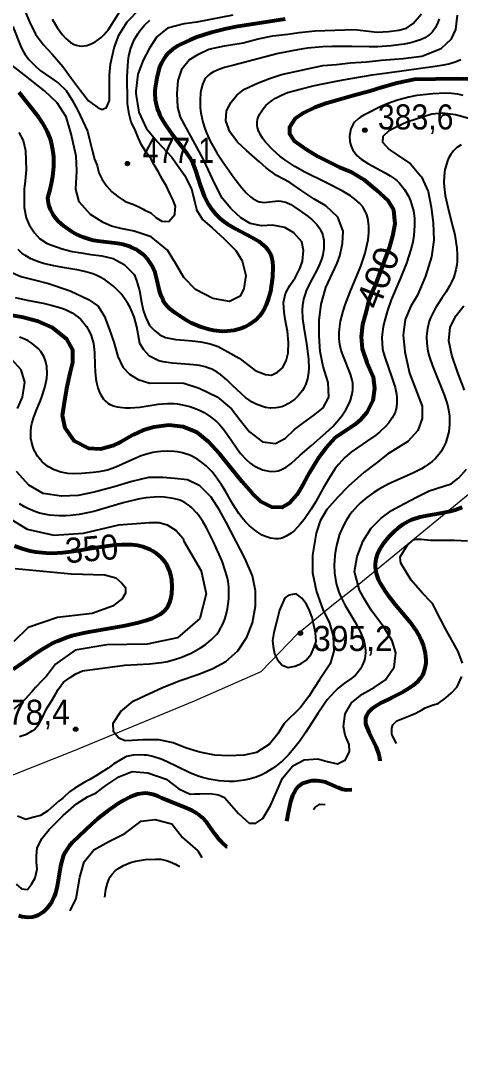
# Model space of a CAD drawing. Header units: metres. Extents: x 545098 to 555652, y 1854398 to 1862642.
# Drawn here: x 553314 to 553612, y 1857939 to 1858638 of the extents above; entities that cross this region are included whole.
import ezdxf
from ezdxf.enums import TextEntityAlignment as Align

# ---------------------------------------------------------------- set-up
doc = ezdxf.new("R2010")
doc.units = ezdxf.units.M
doc.header["$LTSCALE"] = 6.8
for name, color, linetype, lineweight in [('1', 7, 'Continuous', 25), ('2', 7, 'Continuous', 53), ('44', 7, 'Continuous', 13), ('5', 7, 'Continuous', 13)]:
    doc.layers.add(name, color=color, linetype=linetype, lineweight=lineweight)
doc.layers.add('4', color=7, linetype='Continuous')

msp = doc.modelspace()

# ---------------------------------------------------------------- hatches: boundary and pattern name
at = {"layer": '5'}
for points in [[(553548.68, 1858563.84, 1), (553545.68, 1858563.84, 1)], [(553387.68, 1858541.2, 1), (553384.68, 1858541.2, 1)], [(553505.01, 1858222.77, 1), (553502.01, 1858222.77, 1)], [(553352.59, 1858157.6, 1), (553349.59, 1858157.6, 1)]]:
    msp.add_hatch(color=256, dxfattribs=at).paths.add_polyline_path(points)

# ---------------------------------------------------------------- linework, layer by layer
at = {"layer": '1'}
for points in [[(553316.71, 1858644.41), (553319.67, 1858637.25), (553323.8, 1858629), (553329.12, 1858621.87), (553335.18, 1858615.32), (553342.41, 1858607.1), (553348.25, 1858598.97), (553354.27, 1858590.7), (553359.88, 1858583.77), (553366.31, 1858578.97), (553368.96, 1858577.89), (553371.91, 1858579.21), (553373.96, 1858584.02), (553374.1, 1858592.68), (553374.09, 1858601.16), (553374.77, 1858608.66), (553377.24, 1858619.71), (553380.31, 1858628.38), (553385.89, 1858637.27), (553394.49, 1858646.1)], [(553335.06, 1858639.18), (553338.41, 1858633.49), (553342.1, 1858628.45), (553344.19, 1858626.17), (553347.63, 1858623.31), (553350.11, 1858621.94), (553351.4, 1858621.45), (553353.41, 1858620.99), (553355.12, 1858620.88), (553358.61, 1858621.34), (553362.09, 1858622.58), (553364.33, 1858623.75), (553365.76, 1858624.65), (553368.41, 1858626.71), (553370.2, 1858628.43), (553373.28, 1858632.17), (553381.1, 1858644.26)], [(553457.66, 1858641.86), (553433.26, 1858637.07), (553424.59, 1858635.9), (553413.33, 1858633.13), (553406.02, 1858627.23), (553401.12, 1858619.56), (553396.94, 1858611.33), (553393.32, 1858601.77), (553391.97, 1858590.2), (553391.81, 1858588.79), (553393.93, 1858576.15), (553398.93, 1858565.32), (553406.44, 1858556.16), (553415.96, 1858545.84), (553424.98, 1858533.43), (553429.73, 1858524.12), (553431.69, 1858515.7), (553433, 1858510.2), (553433.11, 1858509.75), (553437.12, 1858503.36), (553443.66, 1858497.6), (553451.85, 1858490.23), (553459.71, 1858482.25), (553464.02, 1858475.33), (553466.58, 1858465.27), (553465.06, 1858456.53), (553462.58, 1858451.19), (553455.48, 1858447.75), (553444.16, 1858449.7), (553432.43, 1858455.92), (553424.39, 1858464.04), (553418.8, 1858473.59), (553413.35, 1858482.58), (553402.37, 1858491.42), (553390.65, 1858495.44), (553381.73, 1858497.1), (553375.27, 1858498.71), (553369.74, 1858501.33), (553361.22, 1858506.62), (553353.45, 1858515.26), (553351.15, 1858523.81), (553351.82, 1858536.28), (553351.31, 1858546.33), (553348.08, 1858561.45), (553344.65, 1858572.8), (553338.48, 1858582.36), (553329.87, 1858590.5), (553316.02, 1858601.61), (553305.71, 1858609.63)], [(553316.05, 1858511.41), (553317.52, 1858504.41), (553319.45, 1858499.66), (553323.18, 1858494.22), (553326.48, 1858490.44), (553331.68, 1858487.05), (553341.81, 1858483.41), (553348.8, 1858481.53), (553354.78, 1858480.59), (553361.35, 1858479.48), (553368.8, 1858478.55), (553376.57, 1858476.93), (553383.89, 1858472.88), (553390.8, 1858466.1), (553392.43, 1858461.88), (553394.27, 1858455.16), (553395.75, 1858447.26), (553396.96, 1858441.78), (553398.47, 1858437.22), (553401.25, 1858431.51), (553404.6, 1858427.98), (553408.19, 1858425.14), (553412.08, 1858423.22), (553419.01, 1858421.83), (553424.94, 1858421.37), (553430.11, 1858421.07), (553436.07, 1858420.3), (553442.34, 1858418.99), (553447.7, 1858417.08), (553454.3, 1858413.61), (553461.91, 1858409.19), (553467.71, 1858404.89), (553472.83, 1858400.83), (553479.82, 1858398.22), (553483.8, 1858397.7), (553487.88, 1858399.72), (553491.29, 1858402.73), (553493.84, 1858407.43), (553495.16, 1858412.96), (553495.5, 1858419.86), (553494.76, 1858427.6), (553493.33, 1858434.28), (553492.44, 1858440.54), (553492.11, 1858446.95), (553493.28, 1858453.04), (553496.31, 1858458.53), (553499.86, 1858463.75), (553503.25, 1858470.42), (553504.91, 1858475.1), (553505.7, 1858482.37), (553504.36, 1858488.25), (553499.09, 1858494.32), (553492.9, 1858497.77), (553484.55, 1858499.41), (553477, 1858499.1), (553469.41, 1858500.59), (553463.18, 1858504.35), (553456.81, 1858510.2), (553456.24, 1858510.72), (553450.45, 1858517.79), (553445.19, 1858527.95), (553441.16, 1858536.7), (553437.87, 1858543.98), (553422.07, 1858572.57), (553420.28, 1858579.54), (553419.86, 1858588.79), (553420.55, 1858597.59), (553423.36, 1858605.75), (553428.07, 1858611.52), (553434.3, 1858615.5), (553441.35, 1858618.68), (553452.09, 1858620.99), (553464.57, 1858623.09), (553474.93, 1858625.84), (553484.73, 1858627.88), (553495.03, 1858629.07), (553502.58, 1858630.11), (553513.53, 1858631.3), (553540.2, 1858632.03), (553555.55, 1858630.39), (553563.18, 1858630.78), (553570.26, 1858631.61), (553575.39, 1858633.1), (553579.91, 1858636.23), (553585.59, 1858642.85)], [(553412.75, 1858525.93), (553410.3, 1858530), (553407.07, 1858535.75), (553404.35, 1858540.38), (553402.34, 1858544.09), (553398.59, 1858549.19), (553395.66, 1858553.99), (553393.51, 1858558.88), (553391.27, 1858564.55), (553388.73, 1858569.39), (553387.32, 1858574.76), (553386.29, 1858581.96), (553386.17, 1858588.07), (553386.14, 1858590.2), (553386.1, 1858593.79), (553385.94, 1858600.29), (553386.76, 1858610.93), (553387.19, 1858614.26), (553388.47, 1858619.51), (553389.74, 1858622.89), (553390.75, 1858625.08), (553393.16, 1858629.26), (553394.58, 1858631.28), (553397.76, 1858635.06), (553401.32, 1858638.49)], [(553597.64, 1858639.3), (553596.76, 1858636.9), (553595.12, 1858633.54), (553593.04, 1858630.56), (553591.81, 1858629.26), (553590.6, 1858628.23), (553587.9, 1858626.49), (553584.9, 1858625.11), (553582.78, 1858624.36), (553578.41, 1858623.14), (553573.93, 1858622.19), (553565, 1858620.97), (553556.11, 1858620.45), (553550.19, 1858620.37), (553538.38, 1858620.52), (553525.08, 1858620.59), (553518.41, 1858620.34), (553508.29, 1858619.39), (553501.58, 1858618.4), (553488.41, 1858615.75), (553458.41, 1858607.92), (553451.98, 1858606.25), (553448.87, 1858605.26), (553444.55, 1858603.39), (553442.03, 1858601.79), (553440.91, 1858600.85), (553439.44, 1858599.26), (553438.52, 1858597.91), (553437.09, 1858594.87), (553436.16, 1858591.49), (553435.94, 1858590.2), (553435.76, 1858589.11), (553435.43, 1858584.26), (553435.59, 1858579.07), (553435.96, 1858575.71), (553437.28, 1858569.26)], [(553474.45, 1858543.54), (553466.85, 1858549.99), (553460.72, 1858555.72), (553455.68, 1858562.64), (553452.85, 1858570.14), (553453.35, 1858577.05), (553456.51, 1858582.88), (553460.44, 1858587.66), (553463.66, 1858590.2), (553465.52, 1858591.67), (553474.43, 1858595.72), (553482.46, 1858598.86), (553490.71, 1858601.53), (553518.79, 1858607.64), (553527.91, 1858608.45), (553537.25, 1858609.54), (553548.33, 1858610.25), (553558.47, 1858611.43), (553573.1, 1858612.56), (553585.91, 1858613.96), (553599.08, 1858619.16), (553605.9, 1858625.74), (553608.91, 1858632.13), (553610.16, 1858641.81)], [(553308.46, 1858634.17), (553314.08, 1858619.92), (553315.6, 1858617.08), (553316.74, 1858615.28), (553319.3, 1858611.88), (553323.73, 1858607.24), (553327.02, 1858604.41), (553334.16, 1858599.26), (553339.39, 1858595.78), (553344.62, 1858590.84), (553348.71, 1858584.29), (553352.53, 1858577.2), (553359.02, 1858563.18), (553360.57, 1858556.64), (553361.98, 1858551.27), (553363.8, 1858544.17), (553365.68, 1858539.84), (553366.83, 1858535.03), (553369.15, 1858530.36), (553372.25, 1858525.78), (553375.65, 1858522.02), (553379.57, 1858518.92), (553384.7, 1858515.56), (553389.87, 1858513.59), (553393.83, 1858511.88), (553396.93, 1858510.2), (553398.04, 1858509.6), (553402, 1858507.89), (553405.53, 1858504.74), (553409.57, 1858502.24), (553414.34, 1858502.01), (553418.35, 1858506.62), (553418.6, 1858510.2), (553418.72, 1858512), (553417.22, 1858516.37), (553415.16, 1858520.48), (553412.75, 1858525.93)], [(553488.41, 1858332.88), (553490.29, 1858333.46), (553493.82, 1858335.28), (553497.12, 1858337.73), (553503.41, 1858343.53), (553510.94, 1858350.13), (553520.81, 1858358.55), (553525.42, 1858362.94), (553529.67, 1858367.66), (553531.62, 1858370.19), (553534.28, 1858374.26), (553536.5, 1858378.51), (553537.41, 1858380.73), (553538.47, 1858384.12), (553539.07, 1858387.55), (553539.17, 1858389.26), (553538.99, 1858392.32), (553538.64, 1858394.34), (553537.51, 1858398.35), (553532.63, 1858410.35), (553531.21, 1858414.43), (553530.66, 1858416.5), (553530.27, 1858418.45), (553529.84, 1858422.39), (553529.81, 1858426.36), (553529.99, 1858429.01), (553530.74, 1858434.26), (553532.39, 1858441.07), (553533.81, 1858445.52), (553537.17, 1858454.25), (553544.4, 1858471.56), (553547.39, 1858480.4), (553548.86, 1858486.45), (553549.38, 1858489.54), (553549.86, 1858494.26), (553549.91, 1858498.68), (553549.76, 1858500.88), (553549.25, 1858504.09), (553548.35, 1858507.14), (553547.74, 1858508.59), (553546.62, 1858510.59), (553545.74, 1858511.84), (553543.71, 1858514.19), (553540.11, 1858517.34), (553537.44, 1858519.23), (553531.78, 1858522.63), (553520.81, 1858528.32), (553506.56, 1858535.41), (553499.65, 1858539.31), (553492.89, 1858543.79), (553489.59, 1858546.32), (553484.72, 1858550.57), (553479.9, 1858555.64), (553477.82, 1858558.38), (553476.1, 1858561.21), (553475.68, 1858562.09), (553475.41, 1858562.65), (553474.45, 1858565.57), (553474.2, 1858567.04), (553474.16, 1858569.26), (553474.46, 1858571.14), (553474.82, 1858572.38), (553475.89, 1858574.83), (553478.22, 1858578.33), (553480.15, 1858580.5), (553481.56, 1858581.84), (553484.59, 1858584.26), (553486.56, 1858585.55), (553490.63, 1858587.68), (553494.82, 1858589.33), (553503.41, 1858591.76), (553513.13, 1858594.05), (553526.68, 1858596.8), (553532.56, 1858598), (553552.24, 1858601.32), (553565.63, 1858603.3), (553593.41, 1858607.01), (553600.69, 1858608.07), (553604.22, 1858608.79), (553609.21, 1858610.35), (553612.23, 1858611.81)], [(553613.98, 1858587.31), (553612, 1858587.84), (553610.01, 1858588.25), (553605.95, 1858588.75), (553601.81, 1858588.9), (553593.41, 1858588.51), (553582.49, 1858587.26), (553577.15, 1858586.29), (553569.33, 1858584.26), (553562.26, 1858581.65), (553557.63, 1858579.61), (553548.41, 1858575.04), (553544.42, 1858572.84), (553542.57, 1858571.57), (553540.19, 1858569.26), (553539.22, 1858567.87), (553537.79, 1858564.69), (553537.01, 1858561.2), (553536.88, 1858559.61), (553536.99, 1858556.48), (553537.4, 1858554.26), (553537.82, 1858552.9), (553538.99, 1858550.4), (553540.56, 1858548.16), (553541.8, 1858546.79), (553544.67, 1858544.3), (553549.73, 1858541.03), (553561.01, 1858534.99), (553564.41, 1858532.84), (553566.38, 1858531.59), (553568.82, 1858529.67), (553570.77, 1858527.83), (553574.13, 1858523.73), (553576.79, 1858519.18), (553578.19, 1858515.97), (553578.95, 1858513.76), (553580.1, 1858509.26), (553580.62, 1858505.94), (553580.83, 1858503.71), (553580.94, 1858499.23), (553580.41, 1858492.5), (553579.65, 1858488.04), (553579, 1858485.09), (553577.38, 1858479.26), (553575.5, 1858473.74), (553571.15, 1858462.98), (553565.16, 1858448.82), (553562.54, 1858441.64), (553560.45, 1858434.28), (553559.67, 1858430.51), (553558.98, 1858425.51), (553558.83, 1858423)], [(553617.66, 1858571.83), (553608.65, 1858574.29), (553599.78, 1858575.47), (553592.61, 1858574.72), (553575.72, 1858569.25), (553569.29, 1858566.3), (553563.43, 1858563.34), (553559.3, 1858559.6), (553559.27, 1858555.68), (553563.59, 1858550.8), (553569.15, 1858547.12), (553578.09, 1858541.06), (553585.04, 1858532.84), (553585.56, 1858532.23), (553590.22, 1858522.25), (553592.1, 1858511.7), (553593.58, 1858501.03), (553593.96, 1858489.33), (553592.35, 1858477.89), (553588.32, 1858464.86), (553582.87, 1858452.08), (553578.45, 1858444.47), (553574.53, 1858435.45), (553573.11, 1858425.18), (553574.38, 1858413.5), (553577.6, 1858399.11), (553586.08, 1858376.61), (553586.14, 1858368.38), (553583.25, 1858360.3), (553576.29, 1858352.81), (553569.74, 1858348.78), (553562.63, 1858344.04), (553554.84, 1858338.08), (553546.51, 1858331.82), (553536.11, 1858322.37), (553528.67, 1858314.82), (553521.53, 1858306.74), (553516.9, 1858298.86), (553514.12, 1858290.54), (553511.69, 1858275.66), (553511.69, 1858263.68), (553514.42, 1858250.7), (553518.65, 1858238.88), (553523.17, 1858229.45), (553525.73, 1858220.7), (553526.1, 1858210.47), (553523.68, 1858201.87), (553520.05, 1858196.56), (553516.9, 1858191.77), (553516.45, 1858191.08), (553513.13, 1858185.97), (553509.2, 1858179.72), (553503.46, 1858172.29), (553492.4, 1858161.46), (553488.16, 1858154.45), (553482.59, 1858147.6), (553473.71, 1858141.92), (553465.46, 1858139.99), (553454.83, 1858139.49), (553445.47, 1858140.03), (553435.37, 1858142.04)], [(553437.28, 1858569.26), (553438.64, 1858564.88), (553439.72, 1858562.03), (553442.26, 1858556.49), (553446.91, 1858548.38), (553450.48, 1858542.98), (553458.41, 1858531.81), (553463.75, 1858524.68), (553466.6, 1858521.43), (553469.61, 1858518.64), (553471.19, 1858517.47), (553474.5, 1858515.72), (553475.68, 1858515.36), (553476.25, 1858515.18), (553479, 1858514.85), (553488.41, 1858515.93), (553490.19, 1858515.81), (553493.63, 1858514.95), (553496.96, 1858513.43), (553499.13, 1858512.15), (553503.41, 1858509.26), (553508.8, 1858505.3), (553511.3, 1858503.21), (553514.63, 1858499.83), (553516.46, 1858497.38), (553517.22, 1858496.07), (553518.17, 1858494.01), (553518.67, 1858492.49), (553519.31, 1858489.31), (553519.48, 1858485.98), (553519.37, 1858483.73), (553518.63, 1858479.26), (553517.97, 1858476.86), (553516.23, 1858472.25), (553514.84, 1858469.27), (553511.79, 1858463.47), (553509.52, 1858459.16), (553507.5, 1858454.83), (553506.65, 1858452.63), (553505.65, 1858449.26), (553504.95, 1858445), (553504.77, 1858442.09), (553504.98, 1858436.12), (553505.72, 1858430.01), (553507.86, 1858417.62), (553509.07, 1858408.43), (553509.23, 1858402.47), (553509.02, 1858399.57), (553508.27, 1858395.32), (553506.89, 1858391.24), (553505.94, 1858389.26), (553504.82, 1858387.37), (553502.06, 1858383.81), (553499.61, 1858381.42), (553496.89, 1858379.33), (553495.44, 1858378.43), (553492.41, 1858376.93), (553490.83, 1858376.36), (553488.41, 1858375.74), (553486.72, 1858375.49), (553483.32, 1858375.41), (553479.92, 1858375.85), (553477.69, 1858376.39), (553473.41, 1858378.03), (553470.89, 1858379.38), (553466.19, 1858382.69), (553463.27, 1858385.2), (553457.67, 1858390.59), (553453.52, 1858394.58), (553449.23, 1858398.2), (553446.98, 1858399.77), (553443.41, 1858401.73), (553440.71, 1858402.78), (553438.85, 1858403.34), (553434.97, 1858404.18), (553430.95, 1858404.72), (553422.67, 1858405.35), (553416.44, 1858405.86), (553410.38, 1858406.8), (553407.46, 1858407.54), (553401.18, 1858410.57), (553397.37, 1858414.92), (553394.65, 1858419.28), (553392.63, 1858430.47), (553390.72, 1858437.27), (553388.07, 1858443.5), (553386.47, 1858446.4), (553383.73, 1858450.5), (553381.66, 1858453.07), (553380.18, 1858454.71), (553376.96, 1858457.81), (553373.22, 1858460.81), (553371.24, 1858462.16), (553368.13, 1858463.98), (553364.86, 1858465.51), (553362.62, 1858466.38), (553358.03, 1858467.8), (553353.3, 1858468.89), (553343.64, 1858470.55), (553336.37, 1858471.78), (553329.25, 1858473.41)], [(553312.44, 1858562.21), (553315.35, 1858556.84), (553317.11, 1858550.03), (553317.38, 1858543.54), (553317.41, 1858536.94), (553316.89, 1858529.45), (553316.24, 1858523.83), (553316.17, 1858516.73), (553316.05, 1858511.41)], [(553612.43, 1858553.94), (553609.65, 1858552.05), (553608.41, 1858550.96), (553607.34, 1858549.85), (553605.5, 1858547.44), (553604.03, 1858544.83), (553603.23, 1858543.01), (553602.03, 1858539.26), (553601.55, 1858537.11), (553601, 1858532.84), (553600.99, 1858532.78), (553600.89, 1858528.43), (553601.05, 1858525.52), (553601.79, 1858519.66), (553603.69, 1858510.8), (553606.77, 1858498.86), (553608.17, 1858492.86), (553609.24, 1858486.83), (553609.6, 1858483.8), (553609.87, 1858479.26), (553609.74, 1858474.71), (553609.51, 1858472.45), (553608.95, 1858469.11), (553607.57, 1858464.26), (553606.09, 1858460.77), (553604.93, 1858458.52), (553602.3, 1858454.14), (553599.45, 1858449.85), (553595.68, 1858444.12), (553593.94, 1858441.19), (553591.71, 1858436.63), (553590.82, 1858434.26), (553589.59, 1858429.37), (553589.16, 1858426.01), (553589.03, 1858423.75), (553589.17, 1858419.26), (553589.95, 1858414.08), (553590.78, 1858410.69), (553592.99, 1858404.04)], [(553305.73, 1858468.34), (553313.81, 1858464.71), (553322.97, 1858462.43), (553332.57, 1858459.79), (553347.34, 1858454.82), (553359.75, 1858449.08), (553366.23, 1858444.53), (553370.63, 1858437.54), (553373.8, 1858429.18), (553376.9, 1858420), (553379.72, 1858410.46), (553383.01, 1858403.18), (553387.49, 1858398.32), (553393.54, 1858394.7), (553401.48, 1858392.36), (553409.53, 1858392.56), (553424.48, 1858392.25), (553434.82, 1858388.89), (553447.07, 1858383.13), (553456.85, 1858374.81), (553462.61, 1858367.32), (553468.93, 1858359.25), (553477.78, 1858352.53), (553486.71, 1858351.44), (553493.4, 1858354.91), (553499.4, 1858360.83), (553505.77, 1858365.73), (553512.4, 1858370.41), (553518.98, 1858375.58), (553522.7, 1858382.86), (553522.36, 1858392.77), (553518.89, 1858403.7), (553516.84, 1858413.66), (553516.16, 1858424.42), (553516.27, 1858434.71), (553517.51, 1858445.86), (553520.76, 1858457.17), (553528.39, 1858473.63), (553530.33, 1858478.67), (553532.07, 1858486.94), (553532.54, 1858495.48), (553528.92, 1858504.92), (553520.78, 1858512.54), (553512.63, 1858517.39), (553504.52, 1858522.64), (553496.44, 1858528.31), (553487.33, 1858533.04), (553480.36, 1858538.27), (553475.68, 1858542.44), (553474.45, 1858543.54)], [(553329.25, 1858473.41), (553325.78, 1858474.5), (553320.76, 1858476.6), (553316.59, 1858479.01), (553314.65, 1858480.43), (553311.99, 1858482.83)], [(553310.1, 1858450.34), (553318.06, 1858448.52), (553328.95, 1858446.47), (553334.43, 1858445.27), (553341.02, 1858443.37), (553344.2, 1858442.17), (553348.72, 1858439.96), (553352.81, 1858437.15), (553354.65, 1858435.49), (553356.03, 1858434), (553358.48, 1858430.69), (553360.49, 1858427.06), (553361.57, 1858424.51), (553363.09, 1858419.26), (553363.45, 1858417.19), (553363.85, 1858413.03), (553364.05, 1858404.53), (553364.24, 1858400.09), (553364.76, 1858395.21), (553365.19, 1858392.77), (553366.09, 1858389.22), (553367.33, 1858385.88), (553368.1, 1858384.33), (553369.95, 1858381.54), (553371.05, 1858380.33), (553372.93, 1858378.78), (553374.04, 1858378.1), (553376.49, 1858377.02), (553379.15, 1858376.28), (553380.99, 1858375.95), (553384.76, 1858375.61), (553388.05, 1858375.6), (553394.49, 1858376.13), (553407.1, 1858378), (553413.41, 1858378.51), (553417.88, 1858378.41), (553420.12, 1858378.21), (553423.46, 1858377.71), (553428.41, 1858376.52), (553432.84, 1858374.97), (553434.99, 1858374.02), (553438.12, 1858372.41), (553442.57, 1858369.56), (553446.64, 1858366.22), (553448.52, 1858364.36), (553451.33, 1858361.12), (553456.36, 1858354.08), (553460.68, 1858347.73), (553462.95, 1858344.69), (553466.67, 1858340.49), (553469.46, 1858338.03), (553470.97, 1858336.93), (553473.41, 1858335.45), (553477.7, 1858333.62), (553479.97, 1858333), (553483.41, 1858332.5), (553486.79, 1858332.59), (553488.41, 1858332.88)], [(553614.82, 1858387.61), (553609.96, 1858399.93), (553606.28, 1858411.33), (553604.17, 1858421.04), (553605.13, 1858430.36), (553609.18, 1858438.25), (553614.4, 1858444.65)], [(553324.38, 1858417.03), (553321.62, 1858419.26), (553318.86, 1858420.95), (553316.93, 1858421.89), (553312.9, 1858423.39)], [(553558.83, 1858423), (553558.88, 1858419.26), (553559.28, 1858415.88), (553559.71, 1858413.65), (553560.88, 1858409.24), (553565.56, 1858396.08), (553567.66, 1858389.26), (553568.59, 1858384.76), (553568.87, 1858382.5), (553568.98, 1858379.13), (553568.65, 1858375.85), (553568.3, 1858374.26), (553567.67, 1858372.34), (553565.85, 1858368.7), (553563.4, 1858365.3), (553561.5, 1858363.18), (553557.27, 1858359.26), (553554.59, 1858357.13), (553549.08, 1858353.19), (553538.26, 1858345.71), (553533.41, 1858341.62), (553529.52, 1858337.43), (553527.18, 1858334.41), (553522.93, 1858327.92), (553519, 1858321.01), (553513.74, 1858311.52), (553510.9, 1858306.79), (553506.12, 1858299.89), (553503.41, 1858296.58), (553499.43, 1858292.47), (553497.29, 1858290.67), (553493.89, 1858288.46), (553491.5, 1858287.42), (553490.28, 1858287.06), (553488.41, 1858286.72), (553486.72, 1858286.65), (553483.29, 1858287.11), (553479.86, 1858288.23), (553477.63, 1858289.27), (553473.41, 1858291.86), (553468.98, 1858295.5), (553466.36, 1858298.19), (553464.74, 1858300.07), (553461.76, 1858304.03), (553457.72, 1858310.32), (553452.67, 1858318.97), (553450.06, 1858323.25), (553445.79, 1858329.42), (553443.41, 1858332.33), (553439.48, 1858336.33), (553437.35, 1858338.15), (553433.94, 1858340.59), (553430.31, 1858342.63), (553428.41, 1858343.48), (553423.57, 1858345.03), (553420.23, 1858345.69), (553417.97, 1858345.97), (553413.41, 1858346.2), (553408.89, 1858346.01), (553406.64, 1858345.77), (553403.31, 1858345.22), (553398.41, 1858343.98), (553395.47, 1858342.97), (553389.73, 1858340.56), (553378.37, 1858335.42), (553372.55, 1858333.39), (553366.89, 1858332.15), (553363.03, 1858331.63), (553355.21, 1858331.05), (553348.84, 1858330.89), (553345.68, 1858331.06), (553341.01, 1858331.85), (553336.47, 1858333.47), (553332.67, 1858335.58), (553330.89, 1858336.85), (553328.42, 1858339), (553326.22, 1858341.42), (553325.24, 1858342.73), (553323.94, 1858344.79), (553323.16, 1858346.29), (553321.91, 1858349.42), (553321.07, 1858352.67), (553320.73, 1858354.87), (553320.57, 1858359.26), (553320.92, 1858362.67), (553321.36, 1858364.9), (553322.62, 1858369.3), (553324.24, 1858373.65), (553326.65, 1858379.47), (553327.85, 1858382.42), (553330.17, 1858389.26), (553331.12, 1858393.49), (553331.43, 1858395.63), (553331.66, 1858398.85), (553331.42, 1858403.59), (553330.8, 1858406.65), (553330.33, 1858408.13), (553329.44, 1858410.28), (553327.37, 1858413.69), (553325.65, 1858415.76), (553324.38, 1858417.03)], [(553311.52, 1858375.16), (553315.04, 1858382.75), (553316.62, 1858393.04), (553314.02, 1858401.39), (553307.47, 1858408.62)], [(553592.99, 1858404.04), (553601.11, 1858384.37), (553603.21, 1858377.67), (553603.96, 1858374.26), (553604.55, 1858369.85), (553604.67, 1858367.63), (553604.64, 1858364.28), (553604.07, 1858359.26), (553602.89, 1858354.48), (553602.07, 1858352.16), (553600.56, 1858348.82), (553598.73, 1858345.71), (553597.7, 1858344.26), (553594.87, 1858341.04), (553592.76, 1858339.12), (553588.09, 1858335.76), (553585.57, 1858334.27), (553580.25, 1858331.55), (553569.02, 1858326.57), (553563.41, 1858323.96), (553556.56, 1858320.22), (553553.3, 1858318.15), (553548.64, 1858314.79), (553544.32, 1858311.11), (553542.3, 1858309.15), (553538.57, 1858304.97), (553536.87, 1858302.75), (553534.55, 1858299.26), (553532.87, 1858296.26), (553530.09, 1858289.91), (553528.1, 1858283.21), (553527.21, 1858278.61), (553526.81, 1858275.51), (553526.61, 1858271.77), (553526.48, 1858269.26), (553526.73, 1858263.54), (553527.07, 1858260.71), (553527.84, 1858256.53), (553529.64, 1858250.49), (553530.89, 1858247.46), (553533.88, 1858241.62), (553540.68, 1858230.19), (553543.84, 1858224.26), (553545.68, 1858219.97), (553546.42, 1858217.77), (553547.24, 1858214.41), (553547.61, 1858210.99), (553547.6, 1858209.26), (553547.11, 1858205.57), (553546.69, 1858203.95), (553545.5, 1858200.82), (553544.31, 1858198.6), (553542.11, 1858195.59), (553540.83, 1858194.26), (553538.46, 1858192.32), (553537.65, 1858191.77), (553533.41, 1858188.9), (553529.13, 1858185.49), (553526.52, 1858182.98), (553521.75, 1858177.48), (553519.54, 1858174.54), (553515.36, 1858168.37), (553507.22, 1858155.56), (553502.86, 1858149.26), (553498, 1858143.18), (553495.39, 1858140.31), (553491.26, 1858136.28), (553486.86, 1858132.64), (553484.56, 1858130.98), (553479.77, 1858128.05), (553477.27, 1858126.79), (553473.41, 1858125.18), (553468.64, 1858123.73), (553465.37, 1858123.04), (553458.67, 1858122.29), (553455.26, 1858122.21), (553448.4, 1858122.64), (553441.57, 1858123.78), (553437.09, 1858124.92), (553434.14, 1858125.84), (553428.41, 1858128.03), (553420.03, 1858132.12), (553412.75, 1858135.78), (553409.07, 1858137.38), (553403.38, 1858139.22), (553399.55, 1858139.94), (553397.59, 1858140.15), (553394.63, 1858140.26), (553390.13, 1858139.96), (553385.64, 1858139.09), (553384.62, 1858138.79), (553376.95, 1858134.25), (553373.15, 1858131.24), (553369.09, 1858128.79), (553365.24, 1858126.17), (553360.62, 1858123.46), (553356.33, 1858121.18), (553350.41, 1858117.73), (553346.95, 1858115.15), (553343.2, 1858111.75), (553342.27, 1858110.96)], [(553435.37, 1858142.04), (553431.5, 1858143.25), (553425.64, 1858145.07), (553417.18, 1858148.41), (553407.4, 1858150.45), (553396.63, 1858150.51), (553389.28, 1858149.9), (553384.72, 1858149.86), (553380.36, 1858151.56), (553376.76, 1858155.87), (553376.41, 1858161.7), (553381.76, 1858169.74), (553390.01, 1858176.65), (553398.11, 1858180.61), (553409.43, 1858185.67), (553421.18, 1858190.54), (553434.52, 1858195.03), (553444.02, 1858198.9), (553453.03, 1858203.46), (553460.98, 1858210.9), (553467.18, 1858220.02), (553471.03, 1858229.68), (553473.14, 1858241.02), (553473.07, 1858251.45), (553471, 1858261.56), (553466.06, 1858273.22), (553453.36, 1858297.6), (553448.54, 1858306.09), (553442.86, 1858314.98), (553435.37, 1858322.67), (553426.81, 1858326.81), (553418.08, 1858327.59), (553410.17, 1858328.31), (553400.47, 1858328.24), (553389.26, 1858325.72), (553377.22, 1858321.95), (553363.54, 1858318.33), (553352.7, 1858316.09), (553341.51, 1858315.61), (553328.97, 1858317.5), (553319.2, 1858323.05), (553310.94, 1858332.37)], [(553540.2, 1858264.62), (553541.89, 1858274.69), (553546.02, 1858285.44), (553551.4, 1858293.89), (553558.37, 1858300.65), (553565.18, 1858305.93), (553570.78, 1858308.95), (553582.24, 1858314.92), (553590.94, 1858319.28), (553605.72, 1858324.09), (553611.03, 1858328.21), (553616.22, 1858334.04)], [(553312.95, 1858152.71), (553317.71, 1858154.25), (553321.5, 1858156.51), (553323.07, 1858157.44), (553326, 1858161.14), (553328.8, 1858166.01), (553331.33, 1858171.45), (553334.81, 1858177.19), (553337.14, 1858181.01), (553339.29, 1858184.62), (553342.86, 1858189.58), (553347.44, 1858192.68), (553351.12, 1858195.09), (553355.62, 1858197.19), (553384.33, 1858201.05), (553401.1, 1858202.03), (553409.37, 1858202.92), (553413.41, 1858203.65), (553418.85, 1858205.07), (553422.4, 1858206.28), (553429.35, 1858209.26), (553435.79, 1858212.77), (553438.84, 1858214.8), (553443.07, 1858218.21), (553446.74, 1858222.11), (553448.31, 1858224.26), (553450.85, 1858228.92), (553452.15, 1858232.26), (553452.87, 1858234.56), (553453.97, 1858239.26), (553454.88, 1858245.96), (553455.03, 1858249.3), (553454.85, 1858254.26), (553454.4, 1858257.78), (553453.96, 1858260.11), (553452.78, 1858264.69), (553450.4, 1858271.49), (553448.5, 1858276.01), (553444.26, 1858285.11), (553439.75, 1858294.18), (553437.28, 1858298.51), (553434.57, 1858302.56), (553433.1, 1858304.43), (553429.91, 1858307.81), (553428.16, 1858309.28), (553425.34, 1858311.18), (553422.78, 1858312.45), (553420.98, 1858313.15), (553417.19, 1858314.2), (553411.17, 1858315.02), (553407.01, 1858315.14), (553404.22, 1858315.04), (553398.68, 1858314.52), (553393.4, 1858313.65), (553383.21, 1858311.19), (553363.47, 1858305.38), (553356.8, 1858303.83), (553353.41, 1858303.22), (553347.48, 1858302.51), (553344.48, 1858302.33), (553339.97, 1858302.31), (553333.24, 1858302.87), (553326.63, 1858304.24), (553323.41, 1858305.25), (553318.57, 1858307.28), (553316.25, 1858308.49), (553312.93, 1858310.57)], [(553298.78, 1858304.96), (553318.14, 1858293.35), (553336.22, 1858289.21), (553356.42, 1858290.59), (553380.29, 1858296.27), (553401.18, 1858297.81), (553407.72, 1858297.81), (553413.16, 1858296.17), (553419.15, 1858292.36), (553424.05, 1858286.91), (553424.39, 1858285.18), (553436.29, 1858265.08), (553439.5, 1858249.38), (553435.2, 1858232.67), (553420.21, 1858219.71), (553399.66, 1858215.38), (553372.27, 1858214.97)], [(553613.49, 1858202.34), (553610.53, 1858210.24), (553601.74, 1858226.26), (553598.51, 1858232.33), (553593.01, 1858242.81), (553592.3, 1858243.68), (553586.27, 1858249.89), (553578.64, 1858258.6), (553571.52, 1858270.21), (553571.4, 1858271.77), (553571.18, 1858274.58), (553575.99, 1858282.31), (553579.92, 1858286.02), (553582.28, 1858286.49), (553585.42, 1858286.49), (553591.71, 1858285.84), (553608.04, 1858285.84), (553616.75, 1858285.3)], [(553310.07, 1858266.51), (553347.99, 1858263.01), (553370.79, 1858262.33), (553378.32, 1858260.22), (553382.13, 1858256.95), (553384.85, 1858253.68), (553384.85, 1858249.87), (553382.68, 1858246.06), (553376.14, 1858241.15), (553362.19, 1858236.11), (553338.68, 1858233.38), (553318.95, 1858226.66), (553309.12, 1858217.06)], [(553310.81, 1858052.51), (553314.33, 1858049.36), (553318.32, 1858049.03), (553321.08, 1858052.52), (553323.53, 1858056.95), (553324.85, 1858062.64), (553324.48, 1858067.53), (553324.54, 1858072.08), (553324.95, 1858077.07), (553328.09, 1858083.52), (553333.06, 1858089.59), (553342.62, 1858099.16), (553351.67, 1858107.13), (553359.15, 1858111.88), (553364.92, 1858114.54), (553371.61, 1858119.47), (553380.38, 1858125.38), (553389.44, 1858128.88), (553400.12, 1858128.16), (553412.54, 1858123.73), (553420.96, 1858117.21), (553428.8, 1858113.63), (553431.5, 1858113.71), (553435.22, 1858113.81), (553442.37, 1858114.07), (553448.05, 1858113.09), (553451.91, 1858111.26), (553461.48, 1858100.46), (553468.67, 1858094.04), (553473.34, 1858093.85), (553478.03, 1858097), (553483.28, 1858105.85), (553487.6, 1858115.73), (553491.4, 1858124.4), (553498.43, 1858132.72), (553505.94, 1858136.86), (553515.33, 1858137.46), (553521.73, 1858135.75), (553528.61, 1858134.1), (553534.08, 1858136.78), (553536.69, 1858142.46), (553536.54, 1858147.26), (553533.84, 1858153.63), (553532.69, 1858159.37), (553533.97, 1858168), (553538.24, 1858175.43), (553545.46, 1858181.4), (553553.49, 1858186), (553561.21, 1858191.14), (553561.64, 1858191.77), (553567.07, 1858199.65), (553568.31, 1858209.33), (553565.73, 1858217.52), (553560.16, 1858226.9), (553551.57, 1858238.38), (553546.88, 1858245.74), (553543.56, 1858251.88), (553540.2, 1858264.62)], [(553372.27, 1858214.97), (553350.67, 1858211.22), (553337.38, 1858201.77), (553331.19, 1858193.51), (553328.67, 1858190.96), (553323.77, 1858186.01), (553321.5, 1858183.14), (553321.18, 1858182.74), (553316.95, 1858178.3), (553313.76, 1858175.16), (553309.05, 1858171.46)], [(553581.77, 1858168.57), (553586.3, 1858170.97), (553588.21, 1858172.09), (553593.6, 1858174.1), (553596.84, 1858175.05), (553602.1, 1858178.92), (553603.91, 1858180.5), (553605.8, 1858182.13), (553609.88, 1858186.35), (553612.89, 1858193.47)], [(553568.65, 1858147.87), (553565.58, 1858154.02), (553565.58, 1858158.37), (553566.12, 1858160.55), (553568.84, 1858163.28), (553578.04, 1858167), (553581.77, 1858168.57)], [(553342.27, 1858110.96), (553339.96, 1858109.01), (553335.99, 1858105.78), (553332.23, 1858102.38), (553327.26, 1858099.23), (553322.67, 1858097.91), (553317.3, 1858096.5), (553311.52, 1858098.59)], [(553512.49, 1858103.23), (553513.2, 1858104.55), (553516.7, 1858106.71), (553520.29, 1858106.66)], [(553347.36, 1858034.49), (553351.37, 1858042.81), (553353.98, 1858057.38), (553356.94, 1858067.7), (553363.34, 1858075.79), (553373.5, 1858081.4), (553384.51, 1858086.84), (553395.59, 1858095.19), (553405.01, 1858096.42), (553416.34, 1858093.37), (553423.54, 1858084.16), (553433.91, 1858075.25), (553436.54, 1858070.72)], [(553370.85, 1858043.79), (553371.58, 1858048.86), (553372.7, 1858053.35), (553373.81, 1858056.12), (553374.5, 1858057.43), (553375.76, 1858059.26), (553377.96, 1858061.55), (553379.66, 1858062.9), (553383.41, 1858065.16), (553388.22, 1858067.15), (553391.54, 1858068.08), (553398.41, 1858069.24), (553405.2, 1858069.62), (553408.55, 1858069.42), (553411.82, 1858068.87), (553413.41, 1858068.44), (553415.23, 1858067.8), (553418.73, 1858066.11), (553421.39, 1858064.44)]]:
    msp.add_lwpolyline(points, dxfattribs=at)
msp.add_lwpolyline([(553492.91, 1858246.76), (553489.38, 1858238.43), (553487.2, 1858230.26), (553485.57, 1858223.18), (553484.48, 1858217.73), (553485.09, 1858213.64), (553485.85, 1858208.79), (553487.91, 1858204.68), (553491.09, 1858201.1), (553495.22, 1858199.6), (553499.68, 1858200.31), (553503.84, 1858201.98), (553507.51, 1858204.38), (553510.79, 1858208.52), (553512.8, 1858213.3), (553514.13, 1858217.21), (553513.84, 1858223.1), (553511.44, 1858233.5), (553509.73, 1858238.04), (553507.63, 1858242.54), (553504.4, 1858246.51), (553500.7, 1858249.44), (553495.68, 1858248.47)], close=True, dxfattribs=at)
at = {"layer": '2'}
for points in [[(553493.14, 1858639.11), (553459.78, 1858633.85), (553453.08, 1858632.63), (553443.14, 1858630.15), (553433.3, 1858626.85), (553428.41, 1858624.88), (553423.02, 1858622.41), (553420.44, 1858621.01), (553416.82, 1858618.63), (553413.64, 1858615.84), (553412.25, 1858614.26), (553411.21, 1858612.84), (553409.44, 1858609.75), (553408.03, 1858606.4), (553407.25, 1858604.06), (553406.04, 1858599.26), (553404.96, 1858592.55), (553404.83, 1858590.2), (553404.77, 1858589.21)], [(553631.61, 1858642.77), (553638.52, 1858631.01), (553645.08, 1858619.38), (553648.16, 1858608.32), (553647.39, 1858602.36), (553642.95, 1858598.42), (553636.68, 1858597.05), (553635.71, 1858596.84), (553627.8, 1858597.56), (553618.82, 1858598.39), (553609.49, 1858598.61), (553580.99, 1858598.24), (553568.97, 1858595.78), (553558.55, 1858592.78), (553550.51, 1858590.38), (553538.9, 1858587.16), (553529.34, 1858584.5), (553520.75, 1858581.95), (553513.39, 1858579.3), (553505.91, 1858575.58)], [(553325.81, 1858572.8), (553319.82, 1858580.67), (553312.83, 1858589.44)], [(553404.77, 1858589.21), (553405.06, 1858584.26), (553405.39, 1858582.32), (553406.42, 1858578.48), (553407.87, 1858574.74), (553409.04, 1858572.31), (553411.77, 1858567.62), (553416.01, 1858561.69), (553424.95, 1858550.35), (553428.86, 1858544.45), (553430.5, 1858541.34), (553432.45, 1858536.55), (553435.58, 1858526.52), (553438.23, 1858519.08), (553441.13, 1858513.44), (553442.88, 1858510.79), (553443.36, 1858510.2), (553445.89, 1858507.06), (553449.37, 1858503.69), (553451.3, 1858502.14), (553453.82, 1858500.38), (553459.25, 1858497.21), (553470.44, 1858491.41), (553475.5, 1858488.31), (553478.44, 1858485.99), (553479.74, 1858484.74), (553481.45, 1858482.7), (553482.82, 1858480.46), (553483.36, 1858479.26), (553483.87, 1858477.8), (553484.53, 1858474.67), (553484.8, 1858471.32), (553484.54, 1858464.26), (553483.75, 1858457.74), (553483.15, 1858454.54), (553481.97, 1858449.89), (553480.38, 1858445.49), (553479.42, 1858443.41), (553477.1, 1858439.52), (553475.73, 1858437.74), (553473.41, 1858435.31), (553472.01, 1858434.12), (553468.96, 1858432.03), (553465.61, 1858430.31), (553463.27, 1858429.37), (553458.41, 1858428.04), (553453.82, 1858427.45), (553450.75, 1858427.39), (553448.7, 1858427.48), (553444.62, 1858427.98), (553441.58, 1858428.61), (553435.57, 1858430.46), (553429.73, 1858433), (553425.97, 1858435.02), (553423.52, 1858436.49), (553418.83, 1858439.68), (553415.05, 1858442.71), (553413.35, 1858444.35), (553411.2, 1858447.04), (553410.33, 1858448.5), (553408.95, 1858451.63), (553407.94, 1858454.98), (553406.36, 1858462.01), (553404.93, 1858467.27), (553403.96, 1858469.8), (553402.88, 1858471.96), (553400.16, 1858475.97), (553396.81, 1858479.48), (553393.41, 1858482.1), (553391.59, 1858483.21), (553388.75, 1858484.6), (553386.96, 1858485.28), (553383.29, 1858486.31), (553379.53, 1858486.99), (553371.83, 1858487.85), (553366.05, 1858488.54), (553363.2, 1858489.05), (553360.76, 1858489.64), (553355.99, 1858491.21), (553351.41, 1858493.28), (553348.48, 1858494.93), (553342.95, 1858498.8), (553339.38, 1858501.99), (553337.79, 1858503.74), (553335.71, 1858506.56), (553333.94, 1858510.03), (553333.09, 1858512.53), (553332.65, 1858514.27), (553332.09, 1858517.93), (553334.01, 1858524.44), (553334.76, 1858527.63), (553335.63, 1858532.34), (553336.31, 1858539.22), (553336.24, 1858545.86), (553335.91, 1858549.09), (553334.65, 1858555.34), (553333.71, 1858558.36), (553331.91, 1858562.76), (553330.87, 1858564.82), (553328.5, 1858568.85), (553325.81, 1858572.8)], [(553505.91, 1858575.58), (553499.77, 1858571.53), (553496.1, 1858565.96), (553496.05, 1858561.47), (553499.11, 1858556.85), (553507.46, 1858550.97), (553515.2, 1858546.16), (553521.35, 1858543.04), (553530.08, 1858538.75), (553537.86, 1858535.66), (553546.47, 1858530.3), (553554.93, 1858523.45), (553562.7, 1858516.28), (553566.63, 1858509.81), (553567.55, 1858500.45), (553565.93, 1858491.95), (553563.82, 1858484.85), (553554.57, 1858459.88), (553549.99, 1858448.75), (553548.04, 1858440.94), (553545.72, 1858432.11), (553544.81, 1858423.77), (553545.28, 1858415.51), (553548.48, 1858406.25), (553552.78, 1858396.56), (553553.86, 1858388.69), (553552.52, 1858380.55), (553548.5, 1858372.33), (553544.25, 1858367.52), (553540.77, 1858364.42), (553527.01, 1858355.16), (553520.71, 1858348.31), (553515.28, 1858340.91), (553509.59, 1858331.69), (553505.46, 1858323.71), (553501.36, 1858316.87), (553496.02, 1858310.87), (553491.06, 1858307.93), (553484.19, 1858308.11), (553476.98, 1858311.92), (553470.67, 1858317.8), (553464, 1858325.42), (553456.22, 1858334.79), (553448.86, 1858344.13), (553441, 1858352.84), (553433.54, 1858358.75), (553423.95, 1858362.69), (553414.36, 1858363.86), (553404.08, 1858362.5), (553396.96, 1858360.54), (553390.16, 1858357.3), (553381.67, 1858352.48), (553375.96, 1858349.7), (553367.97, 1858347.55), (553360.1, 1858347.94), (553350.31, 1858352.92), (553343.87, 1858361.96), (553342.15, 1858370.48), (553343.61, 1858380.44), (553345.37, 1858389.86), (553347.4, 1858399.06), (553349.24, 1858406.37), (553349.16, 1858414.76), (553345.14, 1858422.04), (553335.17, 1858429.94), (553325.97, 1858434.01), (553315.69, 1858436.89), (553306.54, 1858438.44)], [(553613.18, 1858307.88), (553608.41, 1858306.11), (553605.06, 1858305.2), (553598.26, 1858303.85), (553589.19, 1858302.33), (553584.77, 1858301.38), (553580.48, 1858300.1), (553578.41, 1858299.29), (553576.56, 1858298.44), (553573, 1858296.43), (553569.62, 1858294.03), (553567.47, 1858292.23), (553563.41, 1858288.19), (553559.3, 1858283.04), (553557.56, 1858280.27), (553555.52, 1858275.96), (553554.62, 1858273.01), (553554.33, 1858271.51), (553554.13, 1858269.26), (553554.18, 1858267.24), (553554.92, 1858263.2), (553556.35, 1858259.2), (553557.62, 1858256.58), (553560.66, 1858251.51), (553562.93, 1858248.28), (553567.79, 1858242.13), (553577.66, 1858230.35), (553581.99, 1858224.34), (553584.43, 1858220.15), (553585.47, 1858217.98), (553586.79, 1858214.62), (553587.77, 1858211.09), (553588.13, 1858209.26), (553588.54, 1858204.71), (553588.47, 1858202.41), (553587.99, 1858199.02), (553586.99, 1858195.78), (553586.27, 1858194.26), (553585.31, 1858192.7), (553584.53, 1858191.77), (553582.92, 1858189.84), (553579.99, 1858187.27), (553577.79, 1858185.7), (553572.99, 1858182.83), (553565.31, 1858178.98), (553558.72, 1858175.72), (553555.74, 1858174.05), (553551.92, 1858171.41), (553549.93, 1858169.5), (553549.13, 1858168.49), (553548.22, 1858166.88), (553547.67, 1858165.17), (553547.55, 1858164.26), (553547.76, 1858161.45), (553548.3, 1858159.44), (553550.05, 1858155.16), (553554.59, 1858145.92), (553556.42, 1858141.19), (553557.15, 1858138.06), (553557.31, 1858136.53), (553557.3, 1858136.11)], [(553308.67, 1858198.31), (553315.2, 1858202.91), (553323.88, 1858208.98), (553328.26, 1858211.84), (553334.97, 1858215.69), (553338.41, 1858217.36), (553344.56, 1858219.77), (553348.77, 1858221.08), (553357.4, 1858223.17), (553384.54, 1858227.88), (553393.78, 1858229.98), (553398.41, 1858231.3), (553403.21, 1858232.97), (553405.5, 1858233.97), (553408.67, 1858235.76), (553411.39, 1858237.97), (553412.53, 1858239.26), (553413.47, 1858240.63), (553414.93, 1858243.68), (553415.87, 1858247.06), (553416.25, 1858249.42), (553416.52, 1858254.26), (553416.22, 1858259), (553415.84, 1858261.3), (553414.96, 1858264.62), (553413.66, 1858267.77), (553412.85, 1858269.26), (553411.72, 1858270.97), (553409.01, 1858274.1), (553405.81, 1858276.81), (553403.46, 1858278.35), (553401.82, 1858279.25), (553398.41, 1858280.74), (553396.63, 1858281.32), (553393, 1858282.15), (553389.31, 1858282.62), (553386.83, 1858282.75), (553381.85, 1858282.7), (553376.15, 1858282.27), (553364.84, 1858280.66), (553349.85, 1858278.13), (553342.36, 1858277.21), (553334.85, 1858276.84), (553331.08, 1858276.93), (553323.78, 1858277.73), (553320.16, 1858278.44), (553314.82, 1858279.9), (553309.64, 1858281.83)], [(553533.41, 1858116.45), (553532.01, 1858116.76), (553529.27, 1858117.78), (553523.75, 1858120.47), (553520.8, 1858121.64), (553516.76, 1858122.52), (553514.91, 1858122.68), (553511.24, 1858122.54), (553508.59, 1858122.06), (553504.99, 1858120.72), (553503.41, 1858119.77), (553502.3, 1858118.89), (553500.42, 1858116.82), (553498.93, 1858114.38), (553498.11, 1858112.58), (553496.83, 1858108.64), (553495.47, 1858102.18), (553494.17, 1858095.19)], [(553453.75, 1858077.86), (553453.55, 1858077.99), (553450.13, 1858080.98), (553448.51, 1858082.77), (553445.57, 1858086.6), (553440.01, 1858094.36), (553436.9, 1858097.75), (553434.75, 1858099.52), (553433.22, 1858100.58), (553429.95, 1858102.45), (553424.64, 1858104.83), (553417.17, 1858107.7), (553413.41, 1858109.22), (553409.42, 1858110.96), (553406.72, 1858112.14), (553403.41, 1858113.32), (553400.08, 1858114.05), (553398.41, 1858114.18), (553396.72, 1858114.13), (553393.34, 1858113.55), (553389.97, 1858112.43), (553387.75, 1858111.47), (553383.41, 1858109.21), (553379.65, 1858106.98), (553372.57, 1858102.16), (553365.96, 1858096.94), (553361.72, 1858093.25), (553353.41, 1858085.44), (553348.75, 1858080.71), (553346.64, 1858078.22), (553344, 1858074.26), (553342.63, 1858071.26), (553341.92, 1858069.17), (553340.87, 1858064.84), (553338.61, 1858051.11), (553337.39, 1858046.52), (553336.57, 1858044.26), (553334.85, 1858040.66), (553333.81, 1858038.95), (553332.06, 1858036.55), (553328.97, 1858033.49), (553326.63, 1858031.9), (553325.38, 1858031.27), (553323.41, 1858030.56), (553321.75, 1858030.2), (553318.31, 1858030.02), (553314.83, 1858030.49), (553312.56, 1858031.11)], [(553538.43, 1858116.57), (553535.07, 1858116.28), (553533.41, 1858116.45)]]:
    msp.add_lwpolyline(points, dxfattribs=at)
at = {"layer": '44'}
msp.add_lwpolyline([(553047.26, 1857939.17), (553242.13, 1858100.38), (553349.62, 1858142.93), (553431.66, 1858176.96), (553476.92, 1858196.83), (553501.62, 1858222.41), (553524.91, 1858241.43), (553540.54, 1858254), (553662.8, 1858354.08), (553675.82, 1858369.86)], dxfattribs=at)
at = {"layer": '5'}
for centre in [(553547.18, 1858563.84), (553386.18, 1858541.2), (553503.51, 1858222.77), (553351.09, 1858157.6)]:
    msp.add_circle(centre, 1.5, dxfattribs=at)

# ---------------------------------------------------------------- texts
at = {"layer": '4'}
for s, rotation, width, p in [('400', 68.992, 1.1, (553564.06, 1858460.91)), ('350', 4.887, 0.95, (553362.61, 1858271.63))]:
    msp.add_text(s, height=17, rotation=rotation, dxfattribs=dict(at, width=width)).set_placement(p, align=Align.CENTER)
at = {"layer": '5'}
for s, width, p in [('383,6', 0.9, (553581.68, 1858564.34)), ('477,1', 0.85, (553420.68, 1858541.7)), ('395,2', 0.95, (553539.12, 1858210.68)), ('378,4', 0.95, (553320.12, 1858160.63))]:
    msp.add_text(s, height=17, dxfattribs=dict(at, width=width)).set_placement(p, align=Align.CENTER)

doc.saveas('drawing.dxf')
